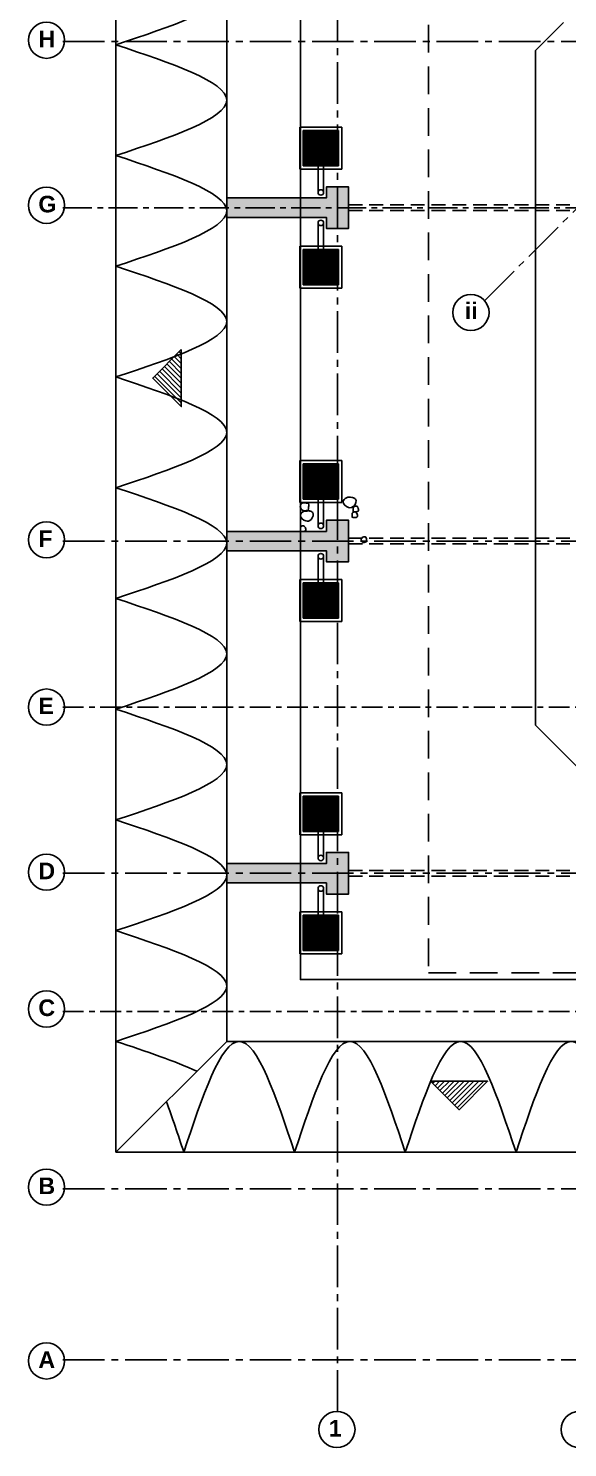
# Model space of a CAD drawing. Extents: x 504.5 to 598.6, y 648.3 to 688.4.
# Drawn here: x 554.2 to 563.94, y 648.69 to 674.32 of the extents above; entities that cross this region are included whole.
import ezdxf

# ---------------------------------------------------------------- set-up
doc = ezdxf.new("R2010")
doc.units = 0
doc.header["$MEASUREMENT"] = 0
for name, pattern in [('CENTER2', [1.125, 0.75, -0.125, 0.125, -0.125]), ('DASHDOTX2', [2, 1, -0.5, 0, -0.5]), ('HIDDEN', [0.375, 0.25, -0.125])]:
    doc.linetypes.add(name, pattern=pattern)
for name, color, linetype in [('2', 1, 'CONTINUOUS'), ('4', 3, 'CONTINUOUS'), ('columnas', 4, 'CONTINUOUS'), ('EJES', 6, 'CENTER2'), ('PROYECCIONES', 6, 'HIDDEN'), ('talud', 5, 'CONTINUOUS'), ('texturas', 6, 'CONTINUOUS'), ('TUBERIA', 7, 'DASHDOTX2')]:
    doc.layers.add(name, color=color, linetype=linetype)
doc.styles.add('ALR4', font='sanssb__.ttf')

msp = doc.modelspace()

# ---------------------------------------------------------------- hatches: boundary and pattern name
at = {"layer": '2'}
h = msp.add_hatch(dxfattribs=at)
h.set_pattern_fill('ANSI31', color=256, scale=0.5, angle=-90, style=0)
h.set_pattern_definition([(315, (-98.35101, 1206.019506), (0.044194174, 0.044194174), [])])
h.paths.add_polyline_path([(556.957, 668.522), (556.442, 668.007), (556.957, 667.492)])
h = msp.add_hatch(dxfattribs=at)
h.set_pattern_fill('ANSI31', color=256, scale=0.5, style=0)
h.set_pattern_definition([(45, (23.960655, 0), (-0.044194174, 0.044194174), [])])
h.paths.add_polyline_path([(561.459, 655.308), (561.974, 654.793), (562.489, 655.308)])
at = {"layer": 'texturas'}
h = msp.add_hatch(color=253, dxfattribs=at)
h.paths.add_polyline_path([(559.778, 671.46), (559.578, 671.46), (559.578, 671.26), (557.778, 671.26), (557.778, 671.085), (559.778, 671.085)])
h.paths.add_polyline_path([(559.978, 671.46), (559.778, 671.46), (559.778, 671.085), (559.978, 671.085)])
h.paths.add_polyline_path([(559.978, 671.085), (559.778, 671.085), (559.778, 670.71), (559.978, 670.71)])
h.paths.add_polyline_path([(559.778, 671.085), (557.778, 671.085), (557.778, 670.91), (559.578, 670.91), (559.578, 670.71), (559.778, 670.71)])
for points in [[(559.978, 671.085), (559.778, 671.085), (559.778, 670.71), (559.978, 670.71)], [(559.978, 665.064), (559.778, 665.064), (559.778, 664.689), (559.978, 664.689)], [(559.978, 659.064), (559.778, 659.064), (559.778, 658.689), (559.978, 658.689)]]:
    msp.add_hatch(color=253, dxfattribs=at).paths.add_polyline_path(points)
h = msp.add_hatch(color=253, dxfattribs=at)
h.paths.add_polyline_path([(559.778, 665.439), (559.578, 665.439), (559.578, 665.239), (557.778, 665.239), (557.778, 665.064), (559.778, 665.064)])
h.paths.add_polyline_path([(559.978, 665.439), (559.778, 665.439), (559.778, 665.064), (559.978, 665.064)])
h.paths.add_polyline_path([(559.978, 665.064), (559.778, 665.064), (559.778, 664.689), (559.978, 664.689)])
h.paths.add_polyline_path([(559.778, 665.064), (557.778, 665.064), (557.778, 664.889), (559.578, 664.889), (559.578, 664.689), (559.778, 664.689)])
h = msp.add_hatch(color=253, dxfattribs=at)
h.paths.add_polyline_path([(559.578, 659.239), (557.778, 659.239), (557.778, 659.064), (559.778, 659.064), (559.778, 659.439), (559.578, 659.439)])
h.paths.add_polyline_path([(559.778, 659.064), (559.978, 659.064), (559.978, 659.439), (559.778, 659.439)])
h.paths.add_polyline_path([(559.778, 659.064), (559.778, 658.689), (559.978, 658.689), (559.978, 659.064)])
h.paths.add_polyline_path([(559.578, 658.889), (559.578, 658.689), (559.778, 658.689), (559.778, 659.064), (557.778, 659.064), (557.778, 658.889)])

# ---------------------------------------------------------------- linework, layer by layer
at = {"layer": '2'}
msp.add_lwpolyline([(566.313, 657.143), (559.108, 657.143), (559.108, 676.511), (561.469, 676.511)], dxfattribs=at)
for centre in [(554.523, 674.109), (554.523, 671.128), (562.189, 669.192), (554.523, 665.086), (554.523, 662.065), (554.523, 659.084), (554.523, 656.612), (554.523, 653.395), (554.523, 650.256), (559.768, 649.017), (564.143, 649.017)]:
    msp.add_circle(centre, 0.327, dxfattribs=at)
for points in [[(559.258, 665.689), (559.238, 665.611), (559.169, 665.611), (559.11, 665.668), (559.121, 665.732), (559.169, 665.757), (559.213, 665.751), (559.253, 665.739), (559.26, 665.689)], [(560.049, 665.85), (560.104, 665.823), (560.074, 665.695), (559.977, 665.67), (559.883, 665.772), (559.94, 665.846), (560.036, 665.853), (560.057, 665.848)], [(560.146, 665.673), (560.151, 665.605), (560.114, 665.593), (560.064, 665.6), (560.062, 665.644), (560.066, 665.673), (560.092, 665.692), (560.107, 665.694), (560.132, 665.691), (560.142, 665.675)], [(559.276, 665.606), (559.331, 665.579), (559.301, 665.451), (559.205, 665.426), (559.111, 665.528), (559.168, 665.602), (559.264, 665.61), (559.285, 665.604)], [(560.126, 665.568), (560.132, 665.5), (560.094, 665.488), (560.044, 665.495), (560.043, 665.539), (560.046, 665.568), (560.073, 665.587), (560.087, 665.589), (560.112, 665.586), (560.123, 665.57)], [(559.194, 665.317), (559.199, 665.25), (559.161, 665.237), (559.112, 665.244), (559.11, 665.289), (559.113, 665.317), (559.14, 665.337), (559.154, 665.339), (559.179, 665.335), (559.19, 665.319)], [(560.293, 665.126), (560.3, 665.058), (560.245, 665.04), (560.211, 665.072), (560.222, 665.128), (560.252, 665.14), (560.281, 665.138), (560.295, 665.126)]]:
    msp.add_spline(points, degree=3, dxfattribs=at)
at = {"layer": '4'}
for points in [[(556.957, 668.522), (556.442, 668.007), (556.957, 667.492), (556.957, 668.522)], [(561.459, 655.308), (561.974, 654.793), (562.489, 655.308), (561.459, 655.308)]]:
    msp.add_lwpolyline(points, dxfattribs=at)
at = {"layer": 'columnas'}
for points in [[(557.778, 671.26), (557.778, 670.91), (559.578, 670.91), (559.578, 670.71), (559.978, 670.71), (559.978, 671.46), (559.578, 671.46), (559.578, 671.26), (557.778, 671.26)], [(557.778, 665.239), (557.778, 664.889), (559.578, 664.889), (559.578, 664.689), (559.978, 664.689), (559.978, 665.439), (559.578, 665.439), (559.578, 665.239), (557.778, 665.239)], [(557.778, 659.239), (557.778, 658.889), (559.578, 658.889), (559.578, 658.689), (559.978, 658.689), (559.978, 659.439), (559.578, 659.439), (559.578, 659.239), (557.778, 659.239)]]:
    msp.add_lwpolyline(points, dxfattribs=at)
at = {"layer": 'EJES'}
for p, q in [((559.778, 649.338), (559.778, 683.009)), ((562.437, 669.407), (574.712, 681.682)), ((554.819, 674.085), (591.526, 674.085)), ((554.819, 665.064), (591.526, 665.064)), ((554.819, 659.064), (591.526, 659.064)), ((554.819, 653.364), (591.526, 653.364)), ((554.819, 650.276), (591.526, 650.276))]:
    msp.add_line(p, q, dxfattribs=at)
at = {"layer": 'EJES', "ltscale": 0.7}
msp.add_line((554.819, 671.085), (591.526, 671.085), dxfattribs=at)
at = {"layer": 'EJES', "ltscale": 0.5}
for p, q in [((554.819, 662.064), (591.526, 662.064)), ((554.819, 656.564), (573.114, 656.564))]:
    msp.add_line(p, q, dxfattribs=at)
at = {"layer": 'PROYECCIONES', "color": 3, "ltscale": 2}
for p, q in [((561.421, 678.885), (561.421, 657.264)), ((561.421, 657.264), (567.003, 657.264))]:
    msp.add_line(p, q, dxfattribs=at)
at = {"layer": 'PROYECCIONES'}
for p, q in [((559.978, 671.135), (564.053, 671.135)), ((559.978, 671.035), (564.053, 671.035)), ((559.978, 665.114), (564.053, 665.114)), ((559.978, 665.014), (564.053, 665.014)), ((559.978, 659.114), (572.966, 659.114)), ((559.978, 659.014), (572.981, 659.014))]:
    msp.add_line(p, q, dxfattribs=at)
at = {"layer": 'talud'}
for p, q in [((555.778, 681.16), (555.778, 654.027)), ((557.778, 679.16), (557.778, 656.027)), ((557.778, 656.027), (555.778, 654.027)), ((567.003, 656.027), (557.778, 656.027)), ((567.003, 654.027), (555.778, 654.027))]:
    msp.add_line(p, q, dxfattribs=at)
at = {"layer": 'texturas', "color": 1}
for p, q in [((563.353, 673.926), (563.859, 674.432)), ((563.353, 673.926), (563.353, 661.739)), ((563.353, 661.739), (566.303, 658.789))]:
    msp.add_line(p, q, dxfattribs=at)
at = {"layer": 'texturas'}
for points in [[(555.778, 674.027), (557.778, 675.027), (555.778, 676.027)], [(555.778, 672.027), (557.778, 673.027), (555.778, 674.027)], [(555.778, 670.027), (557.778, 671.027), (555.778, 672.027)], [(555.778, 668.027), (557.778, 669.027), (555.778, 670.027)], [(555.778, 666.027), (557.778, 667.027), (555.778, 668.027)], [(555.778, 664.027), (557.778, 665.027), (555.778, 666.027)], [(555.778, 662.027), (557.778, 663.027), (555.778, 664.027)], [(555.778, 660.027), (557.778, 661.027), (555.778, 662.027)], [(555.778, 658.027), (557.778, 659.027), (555.778, 660.027)], [(555.778, 656.027), (557.778, 657.027), (555.778, 658.027)], [(559.003, 654.027), (558.003, 656.027), (557.003, 654.027)], [(561.003, 654.027), (560.003, 656.027), (559.003, 654.027)], [(563.003, 654.027), (562.003, 656.027), (561.003, 654.027)], [(565.003, 654.027), (564.003, 656.027), (563.003, 654.027)]]:
    msp.add_spline(points, degree=3, dxfattribs=at)
for points in [[(557.239, 655.487), (556.857, 655.667), (556.318, 655.847), (555.778, 656.027)], [(557.003, 654.027), (556.899, 654.341), (556.794, 654.655), (556.689, 654.938)]]:
    msp.add_open_spline(points, degree=3, dxfattribs=at)
at = {"layer": 'TUBERIA', "color": 1}
for p, q in [((559.208, 672.46), (559.208, 671.86)), ((559.238, 672.46), (559.238, 671.86)), ((559.268, 672.46), (559.268, 671.86)), ((559.298, 672.46), (559.298, 671.86)), ((559.328, 672.46), (559.328, 671.86)), ((559.358, 672.46), (559.358, 671.86)), ((559.388, 672.46), (559.388, 671.86)), ((559.418, 672.46), (559.418, 671.86)), ((559.448, 672.46), (559.448, 671.86)), ((559.478, 672.46), (559.478, 671.86)), ((559.508, 672.46), (559.508, 671.86)), ((559.538, 672.46), (559.538, 671.86)), ((559.568, 672.46), (559.568, 671.86)), ((559.598, 672.46), (559.598, 671.86)), ((559.628, 672.46), (559.628, 671.86)), ((559.658, 672.46), (559.658, 671.86)), ((559.688, 672.46), (559.688, 671.86)), ((559.718, 672.46), (559.718, 671.86)), ((559.748, 672.46), (559.748, 671.86)), ((559.311, 671.86), (559.528, 671.86)), ((559.428, 671.36), (559.428, 671.86)), ((559.528, 671.36), (559.528, 671.86)), ((559.428, 670.81), (559.428, 670.31)), ((559.528, 670.81), (559.528, 670.31)), ((559.208, 669.71), (559.208, 670.31)), ((559.238, 669.71), (559.238, 670.31)), ((559.268, 669.71), (559.268, 670.31)), ((559.298, 669.71), (559.298, 670.31)), ((559.311, 670.31), (559.528, 670.31)), ((559.328, 669.71), (559.328, 670.31)), ((559.358, 669.71), (559.358, 670.31)), ((559.388, 669.71), (559.388, 670.31)), ((559.418, 669.71), (559.418, 670.31)), ((559.448, 669.71), (559.448, 670.31)), ((559.478, 669.71), (559.478, 670.31)), ((559.508, 669.71), (559.508, 670.31)), ((559.538, 669.71), (559.538, 670.31)), ((559.568, 669.71), (559.568, 670.31)), ((559.598, 669.71), (559.598, 670.31)), ((559.628, 669.71), (559.628, 670.31)), ((559.658, 669.71), (559.658, 670.31)), ((559.688, 669.71), (559.688, 670.31)), ((559.718, 669.71), (559.718, 670.31)), ((559.748, 669.71), (559.748, 670.31)), ((559.208, 666.439), (559.208, 665.839)), ((559.238, 666.439), (559.238, 665.839)), ((559.268, 666.439), (559.268, 665.839)), ((559.298, 666.439), (559.298, 665.839)), ((559.328, 666.439), (559.328, 665.839)), ((559.358, 666.439), (559.358, 665.839)), ((559.388, 666.439), (559.388, 665.839)), ((559.418, 666.439), (559.418, 665.839)), ((559.448, 666.439), (559.448, 665.839)), ((559.478, 666.439), (559.478, 665.839)), ((559.508, 666.439), (559.508, 665.839)), ((559.538, 666.439), (559.538, 665.839)), ((559.568, 666.439), (559.568, 665.839)), ((559.598, 666.439), (559.598, 665.839)), ((559.628, 666.439), (559.628, 665.839)), ((559.658, 666.439), (559.658, 665.839)), ((559.688, 666.439), (559.688, 665.839)), ((559.718, 666.439), (559.718, 665.839)), ((559.748, 666.439), (559.748, 665.839)), ((559.311, 665.839), (559.528, 665.839)), ((559.428, 665.339), (559.428, 665.839)), ((559.528, 665.339), (559.528, 665.839)), ((559.428, 664.789), (559.428, 664.289)), ((559.528, 664.789), (559.528, 664.289)), ((559.208, 663.689), (559.208, 664.289)), ((559.238, 663.689), (559.238, 664.289)), ((559.268, 663.689), (559.268, 664.289)), ((559.298, 663.689), (559.298, 664.289)), ((559.311, 664.289), (559.528, 664.289)), ((559.328, 663.689), (559.328, 664.289)), ((559.358, 663.689), (559.358, 664.289)), ((559.388, 663.689), (559.388, 664.289)), ((559.418, 663.689), (559.418, 664.289)), ((559.448, 663.689), (559.448, 664.289)), ((559.478, 663.689), (559.478, 664.289)), ((559.508, 663.689), (559.508, 664.289)), ((559.538, 663.689), (559.538, 664.289)), ((559.568, 663.689), (559.568, 664.289)), ((559.598, 663.689), (559.598, 664.289)), ((559.628, 663.689), (559.628, 664.289)), ((559.658, 663.689), (559.658, 664.289)), ((559.688, 663.689), (559.688, 664.289)), ((559.718, 663.689), (559.718, 664.289)), ((559.748, 663.689), (559.748, 664.289)), ((559.208, 660.439), (559.208, 659.839)), ((559.238, 660.439), (559.238, 659.839)), ((559.268, 660.439), (559.268, 659.839)), ((559.298, 660.439), (559.298, 659.839)), ((559.328, 660.439), (559.328, 659.839)), ((559.358, 660.439), (559.358, 659.839)), ((559.388, 660.439), (559.388, 659.839)), ((559.418, 660.439), (559.418, 659.839)), ((559.448, 660.439), (559.448, 659.839)), ((559.478, 660.439), (559.478, 659.839)), ((559.508, 660.439), (559.508, 659.839)), ((559.538, 660.439), (559.538, 659.839)), ((559.568, 660.439), (559.568, 659.839)), ((559.598, 660.439), (559.598, 659.839)), ((559.628, 660.439), (559.628, 659.839)), ((559.658, 660.439), (559.658, 659.839)), ((559.688, 660.439), (559.688, 659.839)), ((559.718, 660.439), (559.718, 659.839)), ((559.748, 660.439), (559.748, 659.839)), ((559.311, 659.839), (559.528, 659.839)), ((559.428, 659.339), (559.428, 659.839)), ((559.528, 659.339), (559.528, 659.839)), ((559.428, 658.789), (559.428, 658.289)), ((559.528, 658.789), (559.528, 658.289)), ((559.208, 657.689), (559.208, 658.289)), ((559.238, 657.689), (559.238, 658.289)), ((559.268, 657.689), (559.268, 658.289)), ((559.298, 657.689), (559.298, 658.289)), ((559.311, 658.289), (559.528, 658.289)), ((559.328, 657.689), (559.328, 658.289)), ((559.358, 657.689), (559.358, 658.289)), ((559.388, 657.689), (559.388, 658.289)), ((559.418, 657.689), (559.418, 658.289)), ((559.448, 657.689), (559.448, 658.289)), ((559.478, 657.689), (559.478, 658.289)), ((559.508, 657.689), (559.508, 658.289)), ((559.538, 657.689), (559.538, 658.289)), ((559.568, 657.689), (559.568, 658.289)), ((559.598, 657.689), (559.598, 658.289)), ((559.628, 657.689), (559.628, 658.289)), ((559.658, 657.689), (559.658, 658.289)), ((559.688, 657.689), (559.688, 658.289)), ((559.718, 657.689), (559.718, 658.289)), ((559.748, 657.689), (559.748, 658.289))]:
    msp.add_line(p, q, dxfattribs=at)
for points in [[(559.858, 671.78), (559.098, 671.78), (559.098, 672.54), (559.858, 672.54)], [(559.798, 671.84), (559.158, 671.84), (559.158, 672.48), (559.798, 672.48)], [(559.778, 671.86), (559.178, 671.86), (559.178, 672.46), (559.778, 672.46)], [(559.858, 670.39), (559.098, 670.39), (559.098, 669.63), (559.858, 669.63)], [(559.798, 670.33), (559.158, 670.33), (559.158, 669.69), (559.798, 669.69)], [(559.778, 670.31), (559.178, 670.31), (559.178, 669.71), (559.778, 669.71)], [(559.858, 665.759), (559.098, 665.759), (559.098, 666.519), (559.858, 666.519)], [(559.798, 665.819), (559.158, 665.819), (559.158, 666.459), (559.798, 666.459)], [(559.778, 665.839), (559.178, 665.839), (559.178, 666.439), (559.778, 666.439)], [(559.858, 664.369), (559.098, 664.369), (559.098, 663.609), (559.858, 663.609)], [(559.798, 664.309), (559.158, 664.309), (559.158, 663.669), (559.798, 663.669)], [(559.778, 664.289), (559.178, 664.289), (559.178, 663.689), (559.778, 663.689)], [(559.858, 659.759), (559.098, 659.759), (559.098, 660.519), (559.858, 660.519)], [(559.798, 659.819), (559.158, 659.819), (559.158, 660.459), (559.798, 660.459)], [(559.778, 659.839), (559.178, 659.839), (559.178, 660.439), (559.778, 660.439)], [(559.858, 658.369), (559.098, 658.369), (559.098, 657.609), (559.858, 657.609)], [(559.798, 658.309), (559.158, 658.309), (559.158, 657.669), (559.798, 657.669)], [(559.778, 658.289), (559.178, 658.289), (559.178, 657.689), (559.778, 657.689)]]:
    msp.add_lwpolyline(points, close=True, dxfattribs=at)
at = {"layer": 'TUBERIA', "color": 1, "linetype": 'Continuous'}
for centre in [(559.478, 671.36), (559.478, 670.81), (559.478, 665.339), (559.478, 664.789), (559.478, 659.339), (559.478, 658.789)]:
    msp.add_circle(centre, 0.05, dxfattribs=at)
for centre, start, end in [((559.478, 671.86), 0, 180), ((559.478, 670.31), 180, 0), ((559.478, 665.839), 0, 180), ((559.478, 664.289), 180, 0), ((559.478, 659.839), 0, 180), ((559.478, 658.289), 180, 0)]:
    msp.add_arc(centre, 0.05, start, end, dxfattribs=at)

# ---------------------------------------------------------------- texts
at = {"layer": '2', "style": 'ALR4'}
for s, p in [('H', (554.376, 673.982)), ('G', (554.376, 671)), ('ii', (562.078, 669.074)), ('F', (554.376, 664.959)), ('E', (554.376, 661.938)), ('D', (554.376, 658.956)), ('C', (554.376, 656.485)), ('B', (554.376, 653.268)), ('A', (554.376, 650.129)), ('1', (559.621, 648.89))]:
    msp.add_text(s, height=0.3, dxfattribs=at).set_placement(p)

doc.saveas('drawing.dxf')
